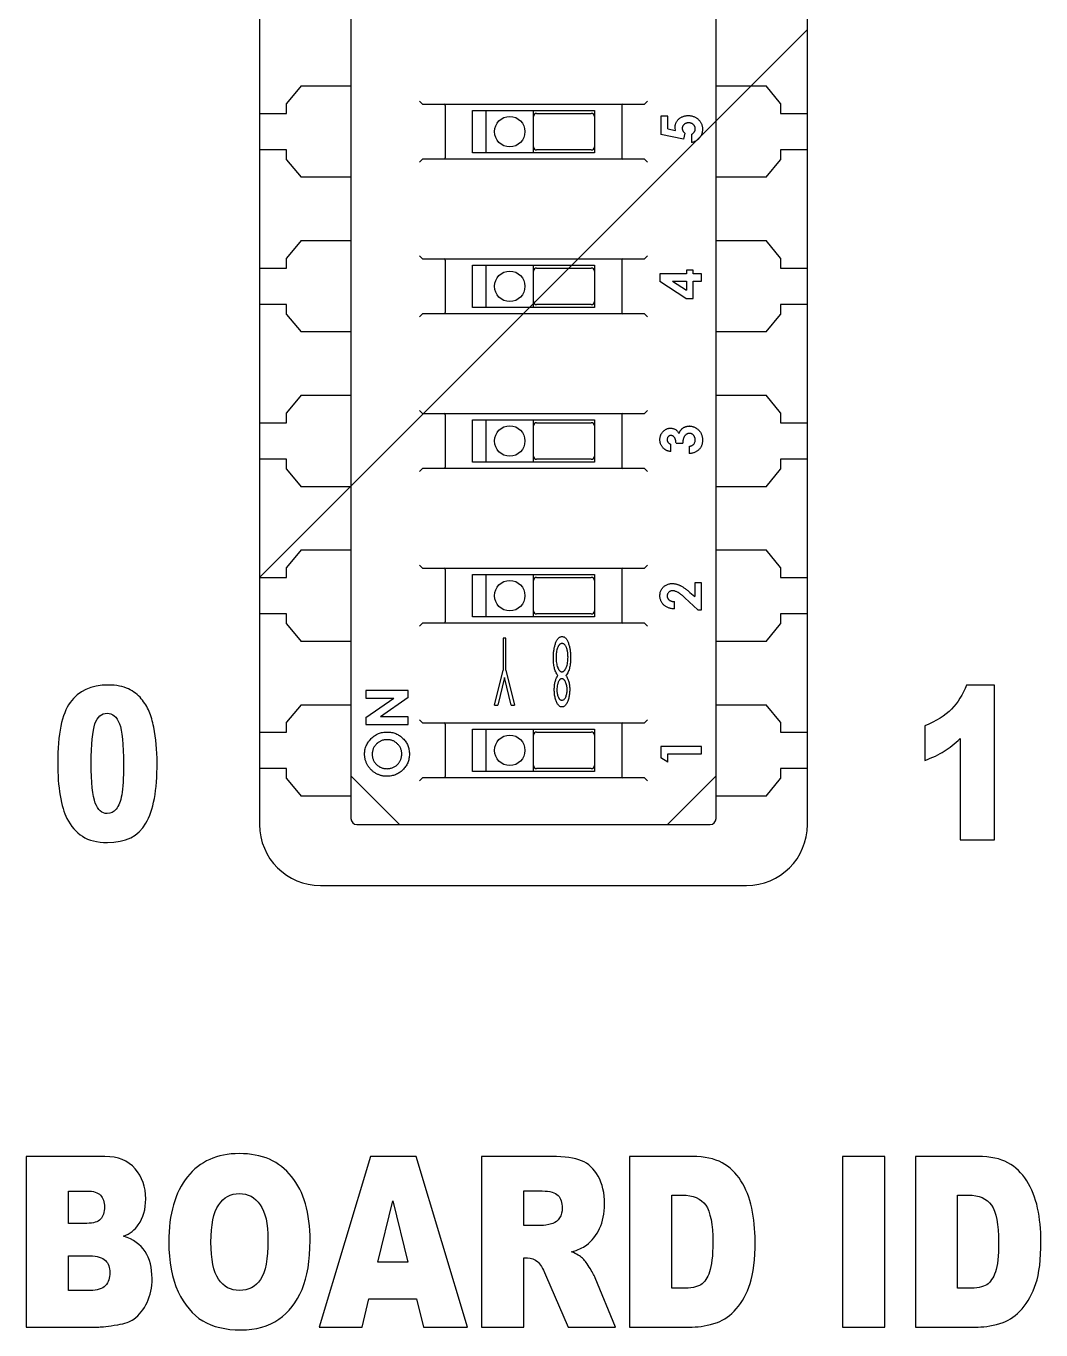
# Model space of a CAD drawing. Header units: inches. Extents: x 18 to 436, y 25 to 155.
# Drawn here: x 56.88 to 73.56, y 51.15 to 72.56 of the extents above; entities that cross this region are included whole.
import ezdxf

# ---------------------------------------------------------------- set-up
doc = ezdxf.new("R2010")
doc.units = ezdxf.units.IN
doc.header["$LTSCALE"] = 4.84
doc.header["$MEASUREMENT"] = 0
for name, color, linetype in [('BSMJ712_4_00DXF_CONTINUOUS_LINE', 7, 'CONTINUOUS'), ('PRT1688_DXF_CONTINUOUS_LINE', 7, 'CONTINUOUS'), ('PRT1695_DXF_CONTINUOUS_LINE', 7, 'CONTINUOUS'), ('PRT1698_DXF_CONTINUOUS_LINE', 7, 'CONTINUOUS'), ('PRT1700_DXF_CONTINUOUS_LINE', 7, 'CONTINUOUS'), ('PRT1702_DXF_CONTINUOUS_LINE', 7, 'CONTINUOUS'), ('PRT1704_DXF_CONTINUOUS_LINE', 7, 'CONTINUOUS'), ('PRT1707_DXF_CONTINUOUS_LINE', 7, 'CONTINUOUS')]:
    doc.layers.add(name, color=color, linetype=linetype)

msp = doc.modelspace()

# ---------------------------------------------------------------- linework, layer by layer
at = {"layer": 'BSMJ712_4_00DXF_CONTINUOUS_LINE', "color": 7, "linetype": 'Continuous'}
for p, q in [((60.721, 79.664), (60.721, 59.444)), ((69.721, 59.444), (69.721, 79.664)), ((61.721, 58.444), (68.721, 58.444))]:
    msp.add_line(p, q, dxfattribs=at)
at = {"layer": 'BSMJ712_4_00DXF_CONTINUOUS_LINE', "color": 2, "linetype": 'Continuous'}
msp.add_line((60.721, 63.502), (69.721, 72.502), dxfattribs=at)
at = {"layer": 'BSMJ712_4_00DXF_CONTINUOUS_LINE', "color": 4, "linetype": 'Continuous'}
for p, q in [((72.794, 61.736), (72.334, 61.736)), ((72.794, 59.194), (72.794, 61.736)), ((71.648, 61.066), (71.648, 60.497)), ((72.232, 60.86), (72.232, 59.194)), ((72.232, 59.194), (72.794, 59.194)), ((56.885, 53.994), (56.885, 51.194)), ((58.18, 53.994), (56.885, 53.994)), ((62.541, 53.994), (61.699, 51.194)), ((63.296, 53.994), (62.541, 53.994)), ((64.138, 51.194), (63.296, 53.994)), ((64.367, 53.994), (64.367, 51.194)), ((65.521, 53.994), (64.367, 53.994)), ((66.801, 53.994), (66.801, 51.194)), ((67.829, 53.994), (66.801, 53.994)), ((70.297, 53.994), (70.297, 51.194)), ((70.991, 53.994), (70.297, 53.994)), ((70.991, 51.194), (70.991, 53.994)), ((71.497, 53.994), (71.497, 51.194)), ((72.525, 53.994), (71.497, 53.994)), ((57.583, 52.896), (57.583, 53.427)), ((57.583, 53.427), (57.888, 53.427)), ((65.062, 52.859), (65.062, 53.428)), ((65.062, 53.428), (65.366, 53.428)), ((67.493, 51.83), (67.493, 53.36)), ((67.493, 53.36), (67.666, 53.36)), ((72.189, 51.83), (72.189, 53.36)), ((72.189, 53.36), (72.361, 53.36)), ((62.665, 52.261), (62.909, 53.268)), ((62.909, 53.268), (63.157, 52.261)), ((57.884, 52.896), (57.583, 52.896)), ((65.354, 52.859), (65.062, 52.859)), ((57.583, 51.795), (57.583, 52.363)), ((57.583, 52.363), (57.934, 52.363)), ((63.157, 52.261), (62.665, 52.261)), ((65.062, 51.194), (65.062, 52.33)), ((65.062, 52.33), (65.123, 52.33)), ((65.418, 52.049), (65.788, 51.194)), ((66.57, 51.194), (66.234, 52.004)), ((67.663, 51.83), (67.493, 51.83)), ((72.358, 51.83), (72.189, 51.83)), ((57.936, 51.795), (57.583, 51.795)), ((62.405, 51.194), (62.514, 51.656)), ((62.514, 51.656), (63.301, 51.656)), ((63.301, 51.656), (63.412, 51.194)), ((56.885, 51.194), (58.079, 51.194)), ((61.699, 51.194), (62.405, 51.194)), ((63.412, 51.194), (64.138, 51.194)), ((64.367, 51.194), (65.062, 51.194)), ((65.788, 51.194), (66.57, 51.194)), ((66.801, 51.194), (67.829, 51.194)), ((70.297, 51.194), (70.991, 51.194)), ((71.497, 51.194), (72.525, 51.194))]:
    msp.add_line(p, q, dxfattribs=at)
at = {"layer": 'BSMJ712_4_00DXF_CONTINUOUS_LINE', "color": 7, "linetype": 'Continuous'}
for centre, start, end in [((61.721, 59.444), 180, 270), ((68.721, 59.444), 270, 0)]:
    msp.add_arc(centre, 1, start, end, dxfattribs=at)
at = {"layer": 'BSMJ712_4_00DXF_CONTINUOUS_LINE', "color": 4, "linetype": 'Continuous'}
for points in [[(58.235, 61.736), (57.954, 61.736), (57.745, 61.641), (57.609, 61.451)], [(58.566, 61.673), (58.479, 61.714), (58.369, 61.736), (58.235, 61.736)], [(58.778, 61.511), (58.723, 61.578), (58.652, 61.632), (58.566, 61.673)], [(72.334, 61.736), (72.274, 61.58), (72.193, 61.447), (72.089, 61.341)], [(58.906, 61.302), (58.875, 61.375), (58.832, 61.445), (58.778, 61.511)], [(57.609, 61.451), (57.472, 61.261), (57.404, 60.928), (57.404, 60.454)], [(58.017, 61.099), (58.057, 61.215), (58.123, 61.274), (58.216, 61.274)], [(58.216, 61.274), (58.306, 61.274), (58.373, 61.216), (58.418, 61.102)], [(58.982, 61.046), (58.963, 61.143), (58.937, 61.228), (58.906, 61.302)], [(72.089, 61.341), (71.984, 61.233), (71.836, 61.141), (71.648, 61.066)], [(57.955, 60.452), (57.955, 60.766), (57.976, 60.983), (58.017, 61.099)], [(58.418, 61.102), (58.463, 60.988), (58.486, 60.764), (58.486, 60.434)], [(59.038, 60.463), (59.038, 60.664), (59.019, 60.858), (58.982, 61.046)], [(71.968, 60.649), (72.052, 60.703), (72.141, 60.773), (72.232, 60.86)], [(71.648, 60.497), (71.776, 60.544), (71.883, 60.596), (71.968, 60.649)], [(57.404, 60.454), (57.404, 60.26), (57.416, 60.084), (57.444, 59.924)], [(58.022, 59.799), (57.977, 59.915), (57.955, 60.133), (57.955, 60.452)], [(58.486, 60.434), (58.486, 60.207), (58.475, 60.04), (58.456, 59.934)], [(58.854, 59.466), (58.977, 59.676), (59.038, 60.009), (59.038, 60.463)], [(57.444, 59.924), (57.471, 59.763), (57.508, 59.639), (57.556, 59.546)], [(58.218, 59.625), (58.132, 59.625), (58.067, 59.683), (58.022, 59.799)], [(58.456, 59.934), (58.437, 59.827), (58.405, 59.748), (58.364, 59.699)], [(57.556, 59.546), (57.622, 59.417), (57.708, 59.318), (57.812, 59.252)], [(58.364, 59.699), (58.323, 59.649), (58.274, 59.625), (58.218, 59.625)], [(58.22, 59.151), (58.52, 59.151), (58.731, 59.255), (58.854, 59.466)], [(57.812, 59.252), (57.916, 59.185), (58.051, 59.151), (58.22, 59.151)], [(58.677, 53.793), (58.561, 53.927), (58.396, 53.994), (58.18, 53.994)], [(60.387, 54.042), (60.023, 54.042), (59.739, 53.914), (59.536, 53.66)], [(61.248, 53.665), (61.047, 53.916), (60.759, 54.042), (60.387, 54.042)], [(66.011, 53.925), (65.898, 53.971), (65.735, 53.994), (65.521, 53.994)], [(68.32, 53.891), (68.195, 53.959), (68.031, 53.994), (67.829, 53.994)], [(73.015, 53.891), (72.89, 53.959), (72.727, 53.994), (72.525, 53.994)], [(58.851, 53.297), (58.851, 53.493), (58.793, 53.66), (58.677, 53.793)], [(66.284, 53.669), (66.214, 53.793), (66.124, 53.879), (66.011, 53.925)], [(68.629, 53.594), (68.548, 53.723), (68.445, 53.822), (68.32, 53.891)], [(73.325, 53.594), (73.243, 53.723), (73.141, 53.822), (73.015, 53.891)], [(59.536, 53.66), (59.331, 53.404), (59.23, 53.048), (59.23, 52.592)], [(61.551, 52.615), (61.551, 53.066), (61.45, 53.415), (61.248, 53.665)], [(66.389, 53.216), (66.389, 53.394), (66.353, 53.545), (66.284, 53.669)], [(68.807, 53.146), (68.771, 53.316), (68.711, 53.465), (68.629, 53.594)], [(73.503, 53.146), (73.466, 53.316), (73.406, 53.465), (73.325, 53.594)], [(57.888, 53.427), (57.992, 53.427), (58.066, 53.404), (58.108, 53.358)], [(58.108, 53.358), (58.151, 53.312), (58.173, 53.247), (58.173, 53.167)], [(60.049, 53.201), (60.133, 53.323), (60.245, 53.386), (60.385, 53.386)], [(60.385, 53.386), (60.53, 53.386), (60.645, 53.325), (60.73, 53.203)], [(65.366, 53.428), (65.492, 53.428), (65.579, 53.404), (65.624, 53.355)], [(65.624, 53.355), (65.67, 53.306), (65.693, 53.237), (65.693, 53.148)], [(67.666, 53.36), (67.845, 53.36), (67.973, 53.304), (68.05, 53.195)], [(72.361, 53.36), (72.54, 53.36), (72.668, 53.304), (72.746, 53.195)], [(58.173, 53.167), (58.173, 53.079), (58.151, 53.01), (58.108, 52.964)], [(58.728, 52.87), (58.81, 52.989), (58.851, 53.131), (58.851, 53.297)], [(59.922, 52.588), (59.922, 52.873), (59.963, 53.077), (60.049, 53.201)], [(60.73, 53.203), (60.816, 53.081), (60.859, 52.89), (60.859, 52.626)], [(65.693, 53.148), (65.693, 53.087), (65.678, 53.031), (65.649, 52.985)], [(66.308, 52.813), (66.361, 52.926), (66.389, 53.06), (66.389, 53.216)], [(68.05, 53.195), (68.127, 53.085), (68.167, 52.882), (68.167, 52.586)], [(68.862, 52.603), (68.862, 52.794), (68.844, 52.974), (68.807, 53.146)], [(72.746, 53.195), (72.823, 53.085), (72.863, 52.882), (72.863, 52.586)], [(73.558, 52.603), (73.558, 52.794), (73.539, 52.974), (73.503, 53.146)], [(58.108, 52.964), (58.066, 52.919), (57.991, 52.896), (57.884, 52.896)], [(65.538, 52.896), (65.446, 52.871), (65.385, 52.859), (65.354, 52.859)], [(65.649, 52.985), (65.62, 52.938), (65.583, 52.909), (65.538, 52.896)], [(58.486, 52.684), (58.591, 52.729), (58.672, 52.791), (58.728, 52.87)], [(58.84, 52.433), (58.764, 52.552), (58.646, 52.634), (58.486, 52.684)], [(66.09, 52.539), (66.182, 52.609), (66.256, 52.701), (66.308, 52.813)], [(59.23, 52.592), (59.23, 52.263), (59.28, 51.992), (59.384, 51.774)], [(60.047, 51.978), (59.963, 52.101), (59.922, 52.305), (59.922, 52.588)], [(60.859, 52.626), (60.859, 52.313), (60.818, 52.095), (60.737, 51.975)], [(61.418, 51.809), (61.507, 52.019), (61.551, 52.286), (61.551, 52.615)], [(65.846, 52.43), (65.95, 52.458), (66.031, 52.495), (66.09, 52.539)], [(68.167, 52.586), (68.167, 52.361), (68.149, 52.198), (68.114, 52.1)], [(68.78, 51.906), (68.835, 52.071), (68.862, 52.304), (68.862, 52.603)], [(72.863, 52.586), (72.863, 52.361), (72.844, 52.198), (72.81, 52.1)], [(73.475, 51.906), (73.53, 52.071), (73.558, 52.304), (73.558, 52.603)], [(57.934, 52.363), (58.055, 52.363), (58.139, 52.336), (58.188, 52.286)], [(58.188, 52.286), (58.237, 52.237), (58.261, 52.17), (58.261, 52.088)], [(58.955, 51.99), (58.955, 52.168), (58.917, 52.315), (58.84, 52.433)], [(65.123, 52.33), (65.186, 52.33), (65.243, 52.307), (65.292, 52.264)], [(65.292, 52.264), (65.33, 52.231), (65.371, 52.16), (65.418, 52.049)], [(66.027, 52.325), (65.99, 52.359), (65.929, 52.393), (65.846, 52.43)], [(66.138, 52.177), (66.089, 52.254), (66.052, 52.302), (66.027, 52.325)], [(58.261, 52.088), (58.261, 51.998), (58.237, 51.927), (58.188, 51.874)], [(66.234, 52.004), (66.217, 52.046), (66.185, 52.103), (66.138, 52.177)], [(68.114, 52.1), (68.08, 52), (68.033, 51.929), (67.972, 51.889)], [(72.81, 52.1), (72.775, 52), (72.728, 51.929), (72.667, 51.889)], [(58.188, 51.874), (58.139, 51.82), (58.055, 51.795), (57.936, 51.795)], [(58.874, 51.599), (58.927, 51.713), (58.955, 51.845), (58.955, 51.99)], [(60.391, 51.794), (60.246, 51.794), (60.132, 51.855), (60.047, 51.978)], [(60.737, 51.975), (60.654, 51.853), (60.539, 51.794), (60.391, 51.794)], [(67.972, 51.889), (67.91, 51.849), (67.806, 51.83), (67.663, 51.83)], [(68.553, 51.492), (68.65, 51.603), (68.725, 51.742), (68.78, 51.906)], [(72.667, 51.889), (72.606, 51.849), (72.502, 51.83), (72.358, 51.83)], [(73.249, 51.492), (73.345, 51.603), (73.42, 51.742), (73.475, 51.906)], [(59.384, 51.774), (59.487, 51.557), (59.621, 51.396), (59.786, 51.296)], [(61.036, 51.32), (61.203, 51.436), (61.329, 51.599), (61.418, 51.809)], [(58.653, 51.324), (58.746, 51.391), (58.819, 51.482), (58.874, 51.599)], [(68.242, 51.27), (68.352, 51.307), (68.456, 51.381), (68.553, 51.492)], [(72.937, 51.27), (73.047, 51.307), (73.151, 51.381), (73.249, 51.492)], [(58.079, 51.194), (58.13, 51.194), (58.234, 51.205), (58.39, 51.232)], [(58.39, 51.232), (58.506, 51.251), (58.594, 51.282), (58.653, 51.324)], [(59.786, 51.296), (59.951, 51.196), (60.161, 51.146), (60.414, 51.146)], [(60.414, 51.146), (60.662, 51.146), (60.87, 51.203), (61.036, 51.32)], [(67.829, 51.194), (67.952, 51.194), (68.089, 51.219), (68.242, 51.27)], [(72.525, 51.194), (72.647, 51.194), (72.785, 51.219), (72.937, 51.27)]]:
    msp.add_open_spline(points, degree=3, dxfattribs=at)
at = {"layer": 'PRT1688_DXF_CONTINUOUS_LINE', "color": 7, "linetype": 'Continuous'}
for p, q in [((64.441, 65.394), (64.441, 66.094)), ((65.221, 65.394), (65.221, 66.094)), ((65.271, 66.044), (66.171, 66.044)), ((66.221, 65.994), (66.221, 65.494)), ((66.171, 65.444), (65.271, 65.444))]:
    msp.add_line(p, q, dxfattribs=at)
msp.add_circle((64.831, 65.744), 0.25, dxfattribs=at)
for centre, start, end in [((65.271, 65.994), 90, 180), ((66.171, 65.994), 0, 90), ((65.271, 65.494), 180, 270), ((66.171, 65.494), 270, 0)]:
    msp.add_arc(centre, 0.05, start, end, dxfattribs=at)
at = {"layer": 'PRT1695_DXF_CONTINUOUS_LINE', "color": 7, "linetype": 'Continuous'}
for p, q in [((61.402, 71.574), (61.165, 71.287)), ((61.402, 71.574), (62.221, 71.574)), ((68.221, 71.574), (69.041, 71.574)), ((69.278, 71.287), (69.041, 71.574)), ((60.721, 71.124), (61.165, 71.124)), ((61.165, 71.124), (61.165, 71.287)), ((69.278, 71.287), (69.278, 71.124)), ((69.278, 71.124), (69.721, 71.124)), ((61.165, 70.524), (60.721, 70.524)), ((61.165, 70.361), (61.165, 70.524)), ((69.278, 70.524), (69.278, 70.361)), ((69.721, 70.524), (69.278, 70.524)), ((61.165, 70.361), (61.402, 70.074)), ((69.041, 70.074), (69.278, 70.361)), ((62.221, 70.074), (61.402, 70.074)), ((69.041, 70.074), (68.221, 70.074)), ((61.402, 69.034), (61.165, 68.747)), ((61.402, 69.034), (62.221, 69.034)), ((68.221, 69.034), (69.041, 69.034)), ((69.278, 68.747), (69.041, 69.034)), ((61.165, 68.584), (61.165, 68.747)), ((69.278, 68.747), (69.278, 68.584)), ((60.721, 68.584), (61.165, 68.584)), ((69.278, 68.584), (69.721, 68.584)), ((61.165, 67.984), (60.721, 67.984)), ((61.165, 67.821), (61.165, 67.984)), ((69.278, 67.984), (69.278, 67.821)), ((69.721, 67.984), (69.278, 67.984)), ((61.165, 67.821), (61.402, 67.534)), ((69.041, 67.534), (69.278, 67.821)), ((62.221, 67.534), (61.402, 67.534)), ((69.041, 67.534), (68.221, 67.534)), ((61.402, 66.494), (61.165, 66.207)), ((61.402, 66.494), (62.221, 66.494)), ((68.221, 66.494), (69.041, 66.494)), ((69.278, 66.207), (69.041, 66.494)), ((61.165, 66.044), (61.165, 66.207)), ((69.278, 66.207), (69.278, 66.044)), ((60.721, 66.044), (61.165, 66.044)), ((69.278, 66.044), (69.721, 66.044)), ((61.165, 65.444), (60.721, 65.444)), ((61.165, 65.281), (61.165, 65.444)), ((69.278, 65.444), (69.278, 65.281)), ((69.721, 65.444), (69.278, 65.444)), ((61.165, 65.281), (61.402, 64.994)), ((69.041, 64.994), (69.278, 65.281)), ((62.221, 64.994), (61.402, 64.994)), ((69.041, 64.994), (68.221, 64.994)), ((61.402, 63.954), (61.165, 63.667)), ((61.402, 63.954), (62.221, 63.954)), ((68.221, 63.954), (69.041, 63.954)), ((69.278, 63.667), (69.041, 63.954)), ((61.165, 63.504), (61.165, 63.667)), ((69.278, 63.667), (69.278, 63.504)), ((60.721, 63.504), (61.165, 63.504)), ((69.278, 63.504), (69.721, 63.504)), ((61.165, 62.904), (60.721, 62.904)), ((61.165, 62.741), (61.165, 62.904)), ((61.165, 62.741), (61.402, 62.454)), ((69.041, 62.454), (69.278, 62.741)), ((69.278, 62.904), (69.278, 62.741)), ((69.721, 62.904), (69.278, 62.904)), ((62.221, 62.454), (61.402, 62.454)), ((69.041, 62.454), (68.221, 62.454)), ((61.402, 61.414), (61.165, 61.127)), ((61.402, 61.414), (62.221, 61.414)), ((68.221, 61.414), (69.041, 61.414)), ((69.278, 61.127), (69.041, 61.414)), ((61.165, 60.964), (61.165, 61.127)), ((69.278, 61.127), (69.278, 60.964)), ((60.721, 60.964), (61.165, 60.964)), ((69.278, 60.964), (69.721, 60.964)), ((61.165, 60.364), (60.721, 60.364)), ((61.165, 60.201), (61.165, 60.364)), ((61.165, 60.201), (61.402, 59.914)), ((69.041, 59.914), (69.278, 60.201)), ((69.278, 60.364), (69.278, 60.201)), ((69.721, 60.364), (69.278, 60.364)), ((62.221, 59.914), (61.402, 59.914)), ((69.041, 59.914), (68.221, 59.914))]:
    msp.add_line(p, q, dxfattribs=at)
at = {"layer": 'PRT1698_DXF_CONTINUOUS_LINE', "color": 7, "linetype": 'Continuous'}
for p, q in [((64.441, 62.854), (64.441, 63.554)), ((65.221, 62.854), (65.221, 63.554)), ((65.271, 63.504), (66.171, 63.504)), ((66.221, 63.454), (66.221, 62.954)), ((66.171, 62.904), (65.271, 62.904))]:
    msp.add_line(p, q, dxfattribs=at)
msp.add_circle((64.831, 63.204), 0.25, dxfattribs=at)
for centre, start, end in [((65.271, 63.454), 90, 180), ((66.171, 63.454), 0, 90), ((65.271, 62.954), 180, 270), ((66.171, 62.954), 270, 0)]:
    msp.add_arc(centre, 0.05, start, end, dxfattribs=at)
at = {"layer": 'PRT1700_DXF_CONTINUOUS_LINE', "color": 7, "linetype": 'Continuous'}
for p, q in [((64.441, 67.934), (64.441, 68.634)), ((65.221, 67.934), (65.221, 68.634)), ((65.271, 68.584), (66.171, 68.584)), ((66.221, 68.534), (66.221, 68.034)), ((66.171, 67.984), (65.271, 67.984))]:
    msp.add_line(p, q, dxfattribs=at)
msp.add_circle((64.831, 68.284), 0.25, dxfattribs=at)
for centre, start, end in [((65.271, 68.534), 90, 180), ((66.171, 68.534), 0, 90), ((65.271, 68.034), 180, 270), ((66.171, 68.034), 270, 0)]:
    msp.add_arc(centre, 0.05, start, end, dxfattribs=at)
at = {"layer": 'PRT1702_DXF_CONTINUOUS_LINE', "color": 7, "linetype": 'Continuous'}
for p, q in [((64.441, 60.314), (64.441, 61.014)), ((65.221, 60.314), (65.221, 61.014)), ((65.271, 60.964), (66.171, 60.964)), ((66.221, 60.914), (66.221, 60.414)), ((66.171, 60.364), (65.271, 60.364))]:
    msp.add_line(p, q, dxfattribs=at)
msp.add_circle((64.831, 60.664), 0.25, dxfattribs=at)
for centre, start, end in [((65.271, 60.914), 90, 180), ((66.171, 60.914), 0, 90), ((65.271, 60.414), 180, 270), ((66.171, 60.414), 270, 0)]:
    msp.add_arc(centre, 0.05, start, end, dxfattribs=at)
at = {"layer": 'PRT1704_DXF_CONTINUOUS_LINE', "color": 7, "linetype": 'Continuous'}
for p, q in [((64.441, 70.474), (64.441, 71.174)), ((65.221, 70.474), (65.221, 71.174)), ((65.271, 71.124), (66.171, 71.124)), ((66.221, 71.074), (66.221, 70.574)), ((66.171, 70.524), (65.271, 70.524))]:
    msp.add_line(p, q, dxfattribs=at)
msp.add_circle((64.831, 70.824), 0.25, dxfattribs=at)
for centre, start, end in [((65.271, 71.074), 90, 180), ((66.171, 71.074), 0, 90), ((65.271, 70.574), 180, 270), ((66.171, 70.574), 270, 0)]:
    msp.add_arc(centre, 0.05, start, end, dxfattribs=at)
at = {"layer": 'PRT1707_DXF_CONTINUOUS_LINE', "color": 7, "linetype": 'Continuous'}
for p, q in [((62.221, 79.564), (62.221, 59.544)), ((68.221, 59.544), (68.221, 79.564)), ((63.386, 71.285), (63.347, 71.324)), ((67.056, 71.285), (67.095, 71.324)), ((63.411, 71.274), (67.031, 71.274)), ((63.771, 71.254), (63.771, 70.394)), ((64.221, 70.474), (64.221, 71.174)), ((64.221, 71.174), (66.221, 71.174)), ((66.221, 71.174), (66.221, 71.074)), ((66.671, 71.254), (66.671, 70.394)), ((67.766, 71.088), (67.791, 71.087)), ((67.315, 71.079), (67.315, 70.777)), ((67.426, 71.079), (67.315, 71.079)), ((67.426, 70.871), (67.426, 71.079)), ((67.552, 70.845), (67.546, 70.886)), ((67.791, 70.967), (67.77, 70.969)), ((67.684, 70.698), (67.315, 70.777)), ((67.426, 70.871), (67.552, 70.845)), ((67.708, 70.799), (67.684, 70.698)), ((67.819, 70.781), (67.819, 70.644)), ((66.221, 70.474), (64.221, 70.474)), ((66.221, 70.574), (66.221, 70.474)), ((63.347, 70.324), (63.386, 70.363)), ((67.031, 70.374), (63.411, 70.374)), ((67.095, 70.324), (67.056, 70.363)), ((63.386, 68.745), (63.347, 68.784)), ((63.411, 68.734), (67.031, 68.734)), ((67.056, 68.745), (67.095, 68.784)), ((63.771, 68.714), (63.771, 67.854)), ((64.221, 67.934), (64.221, 68.634)), ((64.221, 68.634), (66.221, 68.634)), ((66.221, 68.634), (66.221, 68.534)), ((66.671, 68.714), (66.671, 67.854)), ((67.733, 68.547), (67.733, 68.487)), ((67.844, 68.547), (67.733, 68.547)), ((67.844, 68.487), (67.844, 68.547)), ((67.298, 68.487), (67.298, 68.362)), ((67.733, 68.487), (67.298, 68.487)), ((67.723, 68.086), (67.298, 68.362)), ((67.507, 68.367), (67.733, 68.22)), ((67.507, 68.367), (67.733, 68.367)), ((67.733, 68.367), (67.733, 68.22)), ((67.981, 68.487), (67.844, 68.487)), ((67.844, 68.086), (67.844, 68.367)), ((67.844, 68.367), (67.981, 68.367)), ((67.981, 68.367), (67.981, 68.487)), ((66.221, 67.934), (64.221, 67.934)), ((66.221, 68.034), (66.221, 67.934)), ((67.723, 68.086), (67.844, 68.086)), ((63.347, 67.784), (63.386, 67.823)), ((67.031, 67.834), (63.411, 67.834)), ((67.095, 67.784), (67.056, 67.823)), ((63.386, 66.205), (63.347, 66.244)), ((63.411, 66.194), (67.031, 66.194)), ((63.771, 66.174), (63.771, 65.314)), ((66.671, 66.174), (66.671, 65.314)), ((67.056, 66.205), (67.095, 66.244)), ((64.221, 65.394), (64.221, 66.094)), ((64.221, 66.094), (66.221, 66.094)), ((66.221, 66.094), (66.221, 65.994)), ((67.791, 65.868), (67.781, 65.869)), ((67.477, 65.57), (67.477, 65.69)), ((67.563, 65.707), (67.674, 65.707)), ((67.776, 65.656), (67.791, 65.659)), ((67.776, 65.656), (67.776, 65.536)), ((67.791, 65.537), (67.776, 65.536)), ((66.221, 65.394), (64.221, 65.394)), ((66.221, 65.494), (66.221, 65.394)), ((63.347, 65.244), (63.386, 65.283)), ((67.031, 65.294), (63.411, 65.294)), ((67.095, 65.244), (67.056, 65.283)), ((63.386, 63.665), (63.347, 63.704)), ((63.411, 63.654), (67.031, 63.654)), ((63.771, 63.634), (63.771, 62.774)), ((66.671, 63.634), (66.671, 62.774)), ((67.056, 63.665), (67.095, 63.704)), ((64.221, 62.854), (64.221, 63.554)), ((64.221, 63.554), (66.221, 63.554)), ((66.221, 63.554), (66.221, 63.454)), ((67.87, 63.413), (67.87, 63.189)), ((67.981, 63.413), (67.87, 63.413)), ((67.981, 62.969), (67.981, 63.413)), ((67.92, 62.969), (67.71, 63.166)), ((67.79, 63.258), (67.87, 63.189)), ((66.221, 62.954), (66.221, 62.854)), ((67.537, 62.986), (67.537, 63.106)), ((67.92, 62.969), (67.981, 62.969)), ((63.347, 62.704), (63.386, 62.743)), ((67.031, 62.754), (63.411, 62.754)), ((66.221, 62.854), (64.221, 62.854)), ((67.095, 62.704), (67.056, 62.743)), ((64.723, 62.504), (64.723, 61.981)), ((64.766, 62.504), (64.723, 62.504)), ((64.766, 61.981), (64.766, 62.504)), ((64.582, 61.404), (64.723, 61.981)), ((64.766, 61.981), (64.907, 61.404)), ((64.744, 61.862), (64.633, 61.404)), ((64.856, 61.404), (64.744, 61.862)), ((62.464, 61.647), (62.464, 61.521)), ((63.164, 61.647), (62.464, 61.647)), ((62.464, 61.204), (62.925, 61.521)), ((62.464, 61.521), (62.925, 61.521)), ((63.164, 61.533), (62.705, 61.216)), ((63.164, 61.533), (63.164, 61.647)), ((64.582, 61.404), (64.633, 61.404)), ((64.856, 61.404), (64.907, 61.404)), ((62.464, 61.204), (62.464, 61.09)), ((62.464, 61.09), (63.164, 61.09)), ((63.164, 61.216), (62.705, 61.216)), ((63.164, 61.09), (63.164, 61.216)), ((63.386, 61.125), (63.347, 61.164)), ((63.411, 61.114), (67.031, 61.114)), ((63.771, 61.094), (63.771, 60.234)), ((66.671, 61.094), (66.671, 60.234)), ((67.056, 61.125), (67.095, 61.164)), ((64.221, 60.314), (64.221, 61.014)), ((64.221, 61.014), (66.221, 61.014)), ((66.221, 61.014), (66.221, 60.914)), ((67.315, 60.726), (67.315, 60.542)), ((67.981, 60.726), (67.315, 60.726)), ((67.426, 60.47), (67.426, 60.607)), ((67.426, 60.607), (67.981, 60.607)), ((67.981, 60.607), (67.981, 60.726)), ((66.221, 60.414), (66.221, 60.314)), ((67.426, 60.47), (67.315, 60.542)), ((63.021, 59.444), (62.221, 60.244)), ((63.347, 60.164), (63.386, 60.203)), ((67.031, 60.214), (63.411, 60.214)), ((66.221, 60.314), (64.221, 60.314)), ((67.095, 60.164), (67.056, 60.203)), ((67.421, 59.444), (68.221, 60.244)), ((62.321, 59.444), (68.121, 59.444))]:
    msp.add_line(p, q, dxfattribs=at)
for centre, radius, start, end in [((67.751, 64.922), 1.067, 87.8298, 88.3077), ((62.321, 59.544), 0.1, 180, 270), ((68.121, 59.544), 0.1, 270, 0)]:
    msp.add_arc(centre, radius, start, end, dxfattribs=at)
for centre, major_axis, start_param, end_param in [((63.411, 71.324), (0, 0.05), -3.816334, -3.141593), ((63.755, 71.254), (0, 0.02), -1.570796, 0), ((66.687, 71.254), (0, 0.02), 0, 1.570796), ((67.031, 71.324), (0, 0.05), -3.141593, -2.466852), ((63.411, 70.324), (0, 0.05), 0, 0.674741), ((63.755, 70.394), (0, 0.02), -3.141593, -1.570796), ((66.687, 70.394), (0, 0.02), -4.712389, -3.141593), ((67.031, 70.324), (0, 0.05), -0.674741, 0), ((63.411, 68.784), (0, 0.05), -3.816334, -3.141593), ((63.755, 68.714), (0, 0.02), -1.570796, 0), ((66.687, 68.714), (0, 0.02), 0, 1.570796), ((67.031, 68.784), (0, 0.05), -3.141593, -2.466852), ((63.411, 67.784), (0, 0.05), 0, 0.674741), ((63.755, 67.854), (0, 0.02), -3.141593, -1.570796), ((66.687, 67.854), (0, 0.02), -4.712389, -3.141593), ((67.031, 67.784), (0, 0.05), -0.674741, 0), ((63.411, 66.244), (0, 0.05), -3.816334, -3.141593), ((63.755, 66.174), (0, 0.02), -1.570796, 0), ((66.687, 66.174), (0, 0.02), 0, 1.570796), ((67.031, 66.244), (0, 0.05), -3.141593, -2.466852), ((63.755, 65.314), (0, 0.02), -3.141593, -1.570796), ((66.687, 65.314), (0, 0.02), -4.712389, -3.141593), ((63.411, 65.244), (0, 0.05), 0, 0.674741), ((67.031, 65.244), (0, 0.05), -0.674741, 0), ((63.411, 63.704), (0, 0.05), -3.816334, -3.141593), ((63.755, 63.634), (0, 0.02), -1.570796, 0), ((66.687, 63.634), (0, 0.02), 0, 1.570796), ((67.031, 63.704), (0, 0.05), -3.141593, -2.466852), ((63.411, 62.704), (0, 0.05), 0, 0.674741), ((63.755, 62.774), (0, 0.02), -3.141593, -1.570796), ((66.687, 62.774), (0, 0.02), -4.712389, -3.141593), ((67.031, 62.704), (0, 0.05), -0.674741, 0), ((63.411, 61.164), (0, 0.05), -3.816334, -3.141593), ((63.755, 61.094), (0, 0.02), -1.570796, 0), ((66.687, 61.094), (0, 0.02), 0, 1.570796), ((67.031, 61.164), (0, 0.05), -3.141593, -2.466852), ((63.411, 60.164), (0, 0.05), 0, 0.674741), ((63.755, 60.234), (0, 0.02), -3.141593, -1.570796), ((66.687, 60.234), (0, 0.02), -4.712389, -3.141593), ((67.031, 60.164), (0, 0.05), -0.674741, 0)]:
    msp.add_ellipse(centre, major_axis=major_axis, ratio=0.8, start_param=start_param, end_param=end_param, dxfattribs=at)
for points, knots in [([(67.546, 70.886), (67.546, 70.893), (67.546, 70.907), (67.549, 70.928), (67.554, 70.947), (67.561, 70.966), (67.57, 70.984), (67.58, 71), (67.593, 71.016), (67.607, 71.031), (67.623, 71.044), (67.641, 71.056), (67.659, 71.066), (67.678, 71.074), (67.699, 71.08), (67.72, 71.085), (67.743, 71.087), (67.758, 71.088), (67.766, 71.088)], [0, 0, 0, 0, 0.063401, 0.124976, 0.184492, 0.243474, 0.302264, 0.361384, 0.421482, 0.483455, 0.545936, 0.608143, 0.66982, 0.732332, 0.796092, 0.861643, 0.929435, 1, 1, 1, 1]), ([(67.77, 70.969), (67.767, 70.968), (67.759, 70.968), (67.748, 70.967), (67.738, 70.965), (67.728, 70.962), (67.719, 70.958), (67.71, 70.954), (67.702, 70.948), (67.695, 70.942), (67.688, 70.935), (67.682, 70.928), (67.677, 70.92), (67.672, 70.913), (67.669, 70.904), (67.667, 70.896), (67.665, 70.887), (67.665, 70.88), (67.665, 70.877)], [0, 0, 0, 0, 0.072891, 0.141883, 0.209282, 0.274623, 0.338439, 0.401305, 0.465006, 0.52832, 0.59074, 0.650981, 0.70969, 0.767212, 0.824188, 0.881767, 0.939955, 1, 1, 1, 1]), ([(67.665, 70.877), (67.665, 70.874), (67.665, 70.867), (67.667, 70.857), (67.671, 70.847), (67.676, 70.837), (67.682, 70.827), (67.689, 70.818), (67.698, 70.808), (67.704, 70.802), (67.708, 70.799)], [0, 0, 0, 0, 0.11036, 0.221186, 0.334364, 0.452977, 0.577234, 0.708804, 0.849355, 1, 1, 1, 1]), ([(67.791, 71.087), (67.799, 71.086), (67.813, 71.084), (67.835, 71.079), (67.856, 71.072), (67.876, 71.063), (67.896, 71.052), (67.91, 71.041), (67.919, 71.034), (67.921, 71.032)], [0, 0, 0, 0, 0.15369, 0.310956, 0.465746, 0.619946, 0.773518, 0.930513, 1, 1, 1, 1]), ([(67.878, 70.872), (67.878, 70.876), (67.878, 70.882), (67.877, 70.892), (67.874, 70.901), (67.871, 70.909), (67.867, 70.918), (67.861, 70.926), (67.855, 70.933), (67.848, 70.941), (67.84, 70.947), (67.832, 70.953), (67.823, 70.958), (67.813, 70.962), (67.803, 70.965), (67.796, 70.966), (67.792, 70.967), (67.791, 70.967)], [0, 0, 0, 0, 0.070305, 0.138327, 0.20506, 0.271128, 0.338164, 0.405259, 0.474747, 0.546528, 0.619287, 0.691649, 0.763431, 0.836189, 0.910612, 0.987274, 1, 1, 1, 1]), ([(67.921, 71.032), (67.924, 71.029), (67.933, 71.021), (67.947, 71.007), (67.96, 70.989), (67.972, 70.971), (67.981, 70.951), (67.989, 70.931), (67.994, 70.91), (67.997, 70.888), (67.997, 70.873), (67.998, 70.866)], [0, 0, 0, 0, 0.068581, 0.18969, 0.306663, 0.421224, 0.534664, 0.647887, 0.762716, 0.879392, 1, 1, 1, 1]), ([(67.819, 70.781), (67.823, 70.783), (67.832, 70.788), (67.844, 70.797), (67.855, 70.808), (67.863, 70.819), (67.87, 70.832), (67.875, 70.845), (67.878, 70.858), (67.878, 70.868), (67.878, 70.872)], [0, 0, 0, 0, 0.138114, 0.268408, 0.394191, 0.517092, 0.637493, 0.757004, 0.877294, 1, 1, 1, 1]), ([(67.921, 70.693), (67.917, 70.69), (67.908, 70.683), (67.893, 70.673), (67.876, 70.664), (67.858, 70.656), (67.839, 70.649), (67.825, 70.646), (67.819, 70.644)], [0, 0, 0, 0, 0.138019, 0.302903, 0.470865, 0.641594, 0.817861, 1, 1, 1, 1]), ([(67.998, 70.866), (67.997, 70.859), (67.997, 70.845), (67.995, 70.826), (67.991, 70.807), (67.986, 70.788), (67.979, 70.771), (67.971, 70.754), (67.961, 70.738), (67.95, 70.723), (67.937, 70.708), (67.928, 70.699), (67.922, 70.694), (67.921, 70.693)], [0, 0, 0, 0, 0.104924, 0.206933, 0.306112, 0.403911, 0.499996, 0.596225, 0.692475, 0.790063, 0.887661, 0.985085, 1, 1, 1, 1]), ([(67.298, 65.768), (67.298, 65.775), (67.299, 65.787), (67.301, 65.806), (67.305, 65.824), (67.311, 65.841), (67.318, 65.857), (67.327, 65.873), (67.338, 65.887), (67.35, 65.901), (67.363, 65.913), (67.377, 65.924), (67.391, 65.933), (67.406, 65.941), (67.422, 65.947), (67.439, 65.951), (67.455, 65.954), (67.467, 65.954), (67.473, 65.954)], [0, 0, 0, 0, 0.068214, 0.134095, 0.198286, 0.26116, 0.323635, 0.386367, 0.449642, 0.514245, 0.578413, 0.640375, 0.700615, 0.760104, 0.819299, 0.878466, 0.93836, 1, 1, 1, 1]), ([(67.473, 65.954), (67.48, 65.954), (67.494, 65.953), (67.515, 65.949), (67.535, 65.942), (67.554, 65.932), (67.571, 65.919), (67.587, 65.903), (67.601, 65.885), (67.608, 65.872), (67.612, 65.865)], [0, 0, 0, 0, 0.124101, 0.244316, 0.364466, 0.485854, 0.608915, 0.734301, 0.863943, 1, 1, 1, 1]), ([(67.612, 65.865), (67.614, 65.87), (67.617, 65.879), (67.623, 65.892), (67.629, 65.905), (67.637, 65.917), (67.645, 65.928), (67.655, 65.938), (67.665, 65.947), (67.676, 65.956), (67.687, 65.963), (67.699, 65.97), (67.712, 65.976), (67.725, 65.98), (67.738, 65.984), (67.753, 65.986), (67.767, 65.988), (67.777, 65.988), (67.782, 65.988)], [0, 0, 0, 0, 0.066221, 0.130122, 0.192922, 0.254764, 0.315757, 0.376303, 0.436814, 0.498168, 0.559516, 0.620243, 0.68097, 0.742349, 0.804584, 0.868102, 0.933307, 1, 1, 1, 1]), ([(67.791, 65.988), (67.796, 65.988), (67.807, 65.987), (67.826, 65.985), (67.846, 65.979), (67.866, 65.972), (67.884, 65.963), (67.902, 65.952), (67.914, 65.942), (67.921, 65.937), (67.921, 65.936)], [0, 0, 0, 0, 0.092741, 0.243394, 0.390677, 0.535562, 0.681155, 0.828186, 0.978969, 1, 1, 1, 1]), ([(67.36, 65.621), (67.355, 65.626), (67.345, 65.636), (67.333, 65.652), (67.322, 65.669), (67.313, 65.687), (67.307, 65.706), (67.302, 65.726), (67.299, 65.747), (67.298, 65.761), (67.298, 65.768)], [0, 0, 0, 0, 0.127407, 0.251106, 0.372908, 0.494496, 0.616171, 0.740563, 0.867605, 1, 1, 1, 1]), ([(67.48, 65.835), (67.476, 65.834), (67.468, 65.834), (67.455, 65.83), (67.445, 65.824), (67.435, 65.816), (67.427, 65.806), (67.422, 65.795), (67.418, 65.781), (67.418, 65.772), (67.418, 65.767)], [0, 0, 0, 0, 0.126208, 0.246331, 0.363484, 0.484754, 0.608383, 0.731214, 0.860989, 1, 1, 1, 1]), ([(67.418, 65.767), (67.418, 65.763), (67.418, 65.755), (67.421, 65.742), (67.427, 65.73), (67.434, 65.719), (67.443, 65.709), (67.453, 65.701), (67.465, 65.694), (67.473, 65.691), (67.477, 65.69)], [0, 0, 0, 0, 0.123523, 0.245107, 0.367266, 0.494691, 0.622324, 0.746003, 0.872253, 1, 1, 1, 1]), ([(67.563, 65.707), (67.562, 65.715), (67.561, 65.729), (67.558, 65.75), (67.554, 65.767), (67.549, 65.782), (67.543, 65.794), (67.536, 65.804), (67.528, 65.813), (67.52, 65.821), (67.51, 65.827), (67.501, 65.831), (67.491, 65.834), (67.484, 65.834), (67.48, 65.835)], [0, 0, 0, 0, 0.141704, 0.2651, 0.370058, 0.458024, 0.535994, 0.609848, 0.680075, 0.748587, 0.81563, 0.878071, 0.939584, 1, 1, 1, 1]), ([(67.781, 65.869), (67.777, 65.869), (67.77, 65.868), (67.76, 65.866), (67.749, 65.863), (67.74, 65.859), (67.73, 65.853), (67.721, 65.845), (67.713, 65.837), (67.705, 65.827), (67.698, 65.816), (67.691, 65.804), (67.686, 65.79), (67.682, 65.776), (67.678, 65.76), (67.676, 65.743), (67.674, 65.725), (67.674, 65.713), (67.674, 65.707)], [0, 0, 0, 0, 0.050613, 0.10076, 0.149275, 0.198888, 0.249306, 0.302323, 0.357221, 0.415437, 0.476443, 0.539829, 0.606184, 0.675941, 0.749782, 0.828288, 0.911845, 1, 1, 1, 1]), ([(67.878, 65.764), (67.878, 65.768), (67.878, 65.775), (67.877, 65.786), (67.874, 65.796), (67.871, 65.805), (67.867, 65.814), (67.862, 65.823), (67.857, 65.831), (67.85, 65.839), (67.843, 65.846), (67.835, 65.852), (67.827, 65.857), (67.819, 65.861), (67.81, 65.865), (67.801, 65.867), (67.794, 65.868), (67.791, 65.868)], [0, 0, 0, 0, 0.074112, 0.145169, 0.214663, 0.28211, 0.348076, 0.414817, 0.481414, 0.549167, 0.616684, 0.682191, 0.746047, 0.809504, 0.872481, 0.935894, 1, 1, 1, 1]), ([(67.791, 65.659), (67.794, 65.659), (67.801, 65.661), (67.811, 65.664), (67.821, 65.669), (67.83, 65.673), (67.839, 65.679), (67.846, 65.685), (67.855, 65.694), (67.865, 65.707), (67.873, 65.724), (67.877, 65.744), (67.878, 65.757), (67.878, 65.764)], [0, 0, 0, 0, 0.062272, 0.139583, 0.212338, 0.282571, 0.350129, 0.41479, 0.479143, 0.604962, 0.729908, 0.860399, 1, 1, 1, 1]), ([(67.921, 65.936), (67.926, 65.932), (67.936, 65.923), (67.95, 65.907), (67.963, 65.889), (67.974, 65.869), (67.982, 65.849), (67.989, 65.828), (67.994, 65.805), (67.997, 65.782), (67.997, 65.766), (67.998, 65.757)], [0, 0, 0, 0, 0.095374, 0.206386, 0.315948, 0.425027, 0.534403, 0.645228, 0.759404, 0.877126, 1, 1, 1, 1]), ([(67.998, 65.757), (67.997, 65.75), (67.997, 65.734), (67.994, 65.712), (67.99, 65.691), (67.983, 65.671), (67.975, 65.652), (67.965, 65.634), (67.952, 65.617), (67.938, 65.602), (67.927, 65.592), (67.922, 65.587), (67.921, 65.587)], [0, 0, 0, 0, 0.120498, 0.235619, 0.34696, 0.455528, 0.562409, 0.668399, 0.774776, 0.882936, 0.991557, 1, 1, 1, 1]), ([(67.477, 65.57), (67.471, 65.571), (67.46, 65.573), (67.443, 65.577), (67.427, 65.581), (67.412, 65.587), (67.397, 65.594), (67.384, 65.602), (67.371, 65.611), (67.364, 65.618), (67.36, 65.621)], [0, 0, 0, 0, 0.138934, 0.272371, 0.400702, 0.524915, 0.646775, 0.765706, 0.883115, 1, 1, 1, 1]), ([(67.921, 65.587), (67.916, 65.583), (67.905, 65.575), (67.887, 65.564), (67.868, 65.555), (67.847, 65.548), (67.824, 65.542), (67.806, 65.539), (67.794, 65.538), (67.791, 65.537)], [0, 0, 0, 0, 0.137629, 0.287934, 0.440894, 0.598, 0.760858, 0.931332, 1, 1, 1, 1]), ([(67.298, 63.205), (67.299, 63.214), (67.299, 63.232), (67.304, 63.259), (67.312, 63.284), (67.324, 63.307), (67.338, 63.328), (67.355, 63.347), (67.376, 63.364), (67.399, 63.378), (67.423, 63.39), (67.448, 63.398), (67.473, 63.403), (67.489, 63.404), (67.498, 63.404)], [0, 0, 0, 0, 0.089615, 0.174949, 0.257548, 0.338901, 0.420053, 0.501401, 0.584252, 0.67037, 0.756473, 0.839207, 0.92012, 1, 1, 1, 1]), ([(67.498, 63.404), (67.503, 63.404), (67.513, 63.404), (67.528, 63.402), (67.544, 63.4), (67.56, 63.396), (67.576, 63.392), (67.593, 63.387), (67.61, 63.38), (67.627, 63.373), (67.645, 63.364), (67.663, 63.354), (67.683, 63.342), (67.703, 63.328), (67.723, 63.313), (67.745, 63.296), (67.767, 63.278), (67.782, 63.265), (67.79, 63.258)], [0, 0, 0, 0, 0.045518, 0.091616, 0.139247, 0.188242, 0.238673, 0.290664, 0.34484, 0.400432, 0.459144, 0.522551, 0.590101, 0.66226, 0.739681, 0.821575, 0.90833, 1, 1, 1, 1]), ([(67.537, 62.986), (67.528, 62.987), (67.51, 62.988), (67.485, 62.992), (67.461, 62.997), (67.438, 63.004), (67.417, 63.013), (67.397, 63.024), (67.379, 63.036), (67.362, 63.051), (67.347, 63.066), (67.334, 63.083), (67.323, 63.1), (67.314, 63.119), (67.307, 63.139), (67.302, 63.16), (67.299, 63.182), (67.298, 63.197), (67.298, 63.205)], [0, 0, 0, 0, 0.07494, 0.146428, 0.214753, 0.280422, 0.343604, 0.405543, 0.466199, 0.526538, 0.585902, 0.64409, 0.701613, 0.758754, 0.816629, 0.875655, 0.936624, 1, 1, 1, 1]), ([(67.506, 63.285), (67.5, 63.284), (67.488, 63.284), (67.471, 63.279), (67.456, 63.271), (67.442, 63.261), (67.431, 63.248), (67.423, 63.233), (67.419, 63.216), (67.418, 63.204), (67.418, 63.198)], [0, 0, 0, 0, 0.132755, 0.257234, 0.378601, 0.501406, 0.623942, 0.743642, 0.868121, 1, 1, 1, 1]), ([(67.418, 63.198), (67.418, 63.195), (67.418, 63.188), (67.419, 63.179), (67.422, 63.17), (67.426, 63.162), (67.43, 63.154), (67.436, 63.147), (67.442, 63.14), (67.45, 63.133), (67.458, 63.127), (67.467, 63.122), (67.477, 63.117), (67.488, 63.113), (67.499, 63.11), (67.511, 63.108), (67.524, 63.106), (67.533, 63.106), (67.537, 63.106)], [0, 0, 0, 0, 0.056467, 0.111164, 0.164937, 0.218322, 0.272393, 0.327976, 0.385291, 0.444903, 0.506844, 0.569488, 0.634153, 0.700976, 0.770897, 0.843626, 0.91966, 1, 1, 1, 1]), ([(67.71, 63.166), (67.704, 63.172), (67.692, 63.183), (67.675, 63.199), (67.659, 63.213), (67.643, 63.225), (67.628, 63.237), (67.614, 63.246), (67.602, 63.254), (67.586, 63.263), (67.568, 63.271), (67.546, 63.279), (67.526, 63.284), (67.513, 63.284), (67.506, 63.285)], [0, 0, 0, 0, 0.103844, 0.201115, 0.291116, 0.374348, 0.450707, 0.52004, 0.583258, 0.639578, 0.741537, 0.83506, 0.920873, 1, 1, 1, 1]), ([(65.58, 62.411), (65.583, 62.421), (65.589, 62.439), (65.6, 62.464), (65.612, 62.484), (65.626, 62.502), (65.64, 62.515), (65.656, 62.525), (65.672, 62.531), (65.684, 62.532), (65.69, 62.532)], [0, 0, 0, 0, 0.171297, 0.325767, 0.463566, 0.586504, 0.697909, 0.8003, 0.899864, 1, 1, 1, 1]), ([(65.69, 62.532), (65.696, 62.532), (65.707, 62.531), (65.723, 62.526), (65.738, 62.517), (65.751, 62.506), (65.764, 62.49), (65.776, 62.472), (65.786, 62.45), (65.798, 62.417), (65.811, 62.371), (65.822, 62.314), (65.829, 62.254), (65.83, 62.213), (65.83, 62.192)], [0, 0, 0, 0, 0.042442, 0.083724, 0.126502, 0.171019, 0.220298, 0.274991, 0.334853, 0.402001, 0.544735, 0.690689, 0.84273, 1, 1, 1, 1]), ([(65.548, 62.183), (65.549, 62.204), (65.549, 62.245), (65.555, 62.304), (65.565, 62.359), (65.575, 62.394), (65.58, 62.411)], [0, 0, 0, 0, 0.2712, 0.528287, 0.769627, 1, 1, 1, 1]), ([(65.69, 62.419), (65.686, 62.419), (65.678, 62.419), (65.668, 62.415), (65.658, 62.409), (65.648, 62.402), (65.64, 62.392), (65.632, 62.38), (65.624, 62.365), (65.615, 62.343), (65.605, 62.312), (65.596, 62.273), (65.592, 62.23), (65.591, 62.201), (65.591, 62.185)], [0, 0, 0, 0, 0.040433, 0.080899, 0.122321, 0.165802, 0.213718, 0.267057, 0.32537, 0.390983, 0.531199, 0.678611, 0.834116, 1, 1, 1, 1]), ([(65.788, 62.196), (65.788, 62.206), (65.787, 62.225), (65.785, 62.254), (65.781, 62.282), (65.776, 62.308), (65.769, 62.333), (65.762, 62.355), (65.752, 62.374), (65.742, 62.39), (65.73, 62.403), (65.718, 62.412), (65.704, 62.418), (65.694, 62.419), (65.69, 62.419)], [0, 0, 0, 0, 0.111768, 0.220472, 0.326587, 0.43025, 0.528746, 0.616572, 0.696365, 0.768509, 0.8334, 0.891264, 0.946227, 1, 1, 1, 1]), ([(65.622, 61.891), (65.615, 61.901), (65.602, 61.92), (65.586, 61.951), (65.573, 61.984), (65.563, 62.02), (65.557, 62.057), (65.552, 62.097), (65.549, 62.139), (65.548, 62.169), (65.548, 62.183)], [0, 0, 0, 0, 0.113916, 0.227926, 0.343406, 0.461679, 0.585761, 0.715973, 0.854206, 1, 1, 1, 1]), ([(65.591, 62.185), (65.591, 62.171), (65.592, 62.142), (65.597, 62.1), (65.606, 62.061), (65.616, 62.03), (65.626, 62.008), (65.633, 61.994), (65.641, 61.982), (65.65, 61.972), (65.658, 61.964), (65.668, 61.958), (65.677, 61.954), (65.684, 61.954), (65.687, 61.954)], [0, 0, 0, 0, 0.164383, 0.320847, 0.470059, 0.613936, 0.681229, 0.741473, 0.794772, 0.843143, 0.886794, 0.926231, 0.963632, 1, 1, 1, 1]), ([(65.687, 61.954), (65.691, 61.954), (65.698, 61.954), (65.708, 61.958), (65.718, 61.964), (65.727, 61.972), (65.736, 61.982), (65.744, 61.995), (65.752, 62.01), (65.762, 62.033), (65.773, 62.065), (65.782, 62.106), (65.787, 62.15), (65.788, 62.18), (65.788, 62.196)], [0, 0, 0, 0, 0.03782, 0.075987, 0.114966, 0.158317, 0.206683, 0.259718, 0.319324, 0.385287, 0.527287, 0.675784, 0.83296, 1, 1, 1, 1]), ([(65.83, 62.192), (65.83, 62.177), (65.83, 62.148), (65.827, 62.104), (65.822, 62.063), (65.815, 62.025), (65.806, 61.988), (65.792, 61.953), (65.776, 61.921), (65.762, 61.901), (65.755, 61.891)], [0, 0, 0, 0, 0.144319, 0.281229, 0.411856, 0.535728, 0.65475, 0.770345, 0.885367, 1, 1, 1, 1]), ([(65.562, 61.661), (65.563, 61.673), (65.563, 61.696), (65.566, 61.73), (65.57, 61.761), (65.577, 61.791), (65.585, 61.819), (65.595, 61.845), (65.607, 61.869), (65.617, 61.884), (65.622, 61.891)], [0, 0, 0, 0, 0.147994, 0.288227, 0.420224, 0.546328, 0.666518, 0.781332, 0.892832, 1, 1, 1, 1]), ([(65.755, 61.891), (65.76, 61.884), (65.77, 61.869), (65.782, 61.845), (65.793, 61.818), (65.802, 61.788), (65.808, 61.758), (65.813, 61.725), (65.816, 61.692), (65.816, 61.669), (65.816, 61.658)], [0, 0, 0, 0, 0.106601, 0.217704, 0.33571, 0.460465, 0.59022, 0.723119, 0.859538, 1, 1, 1, 1]), ([(65.688, 61.841), (65.684, 61.841), (65.677, 61.84), (65.666, 61.835), (65.655, 61.827), (65.646, 61.815), (65.637, 61.801), (65.628, 61.785), (65.621, 61.766), (65.614, 61.738), (65.606, 61.702), (65.605, 61.672), (65.605, 61.657)], [0, 0, 0, 0, 0.050356, 0.104073, 0.164303, 0.233497, 0.310527, 0.393788, 0.48655, 0.587026, 0.794134, 1, 1, 1, 1]), ([(65.774, 61.659), (65.774, 61.671), (65.773, 61.693), (65.768, 61.725), (65.76, 61.756), (65.751, 61.78), (65.742, 61.798), (65.735, 61.809), (65.728, 61.819), (65.721, 61.827), (65.713, 61.833), (65.705, 61.838), (65.697, 61.84), (65.691, 61.841), (65.688, 61.841)], [0, 0, 0, 0, 0.156405, 0.307181, 0.454069, 0.597625, 0.666128, 0.72795, 0.782686, 0.833253, 0.878231, 0.920287, 0.960981, 1, 1, 1, 1]), ([(65.687, 61.376), (65.682, 61.376), (65.67, 61.377), (65.653, 61.385), (65.638, 61.398), (65.623, 61.415), (65.61, 61.436), (65.598, 61.461), (65.587, 61.49), (65.578, 61.521), (65.571, 61.554), (65.566, 61.589), (65.563, 61.625), (65.563, 61.649), (65.562, 61.661)], [0, 0, 0, 0, 0.050588, 0.103363, 0.162417, 0.229656, 0.304939, 0.388019, 0.477227, 0.575859, 0.679612, 0.784793, 0.891254, 1, 1, 1, 1]), ([(65.605, 61.657), (65.605, 61.647), (65.605, 61.627), (65.61, 61.597), (65.617, 61.568), (65.624, 61.546), (65.632, 61.529), (65.638, 61.518), (65.645, 61.509), (65.653, 61.501), (65.661, 61.496), (65.67, 61.491), (65.68, 61.489), (65.686, 61.489), (65.69, 61.488)], [0, 0, 0, 0, 0.149627, 0.29414, 0.435806, 0.574937, 0.640864, 0.701661, 0.756546, 0.807888, 0.857053, 0.904337, 0.950697, 1, 1, 1, 1]), ([(65.816, 61.658), (65.816, 61.646), (65.816, 61.623), (65.812, 61.588), (65.807, 61.554), (65.8, 61.52), (65.791, 61.489), (65.78, 61.461), (65.767, 61.436), (65.753, 61.415), (65.738, 61.397), (65.722, 61.385), (65.705, 61.377), (65.693, 61.376), (65.687, 61.376)], [0, 0, 0, 0, 0.104969, 0.208977, 0.313125, 0.41719, 0.516168, 0.606845, 0.689769, 0.765901, 0.834567, 0.893954, 0.948022, 1, 1, 1, 1]), ([(65.69, 61.488), (65.695, 61.489), (65.708, 61.49), (65.724, 61.501), (65.739, 61.518), (65.751, 61.54), (65.761, 61.566), (65.769, 61.595), (65.773, 61.626), (65.774, 61.648), (65.774, 61.659)], [0, 0, 0, 0, 0.08546, 0.174789, 0.278111, 0.401249, 0.538917, 0.684109, 0.836857, 1, 1, 1, 1]), ([(62.446, 60.603), (62.447, 60.615), (62.447, 60.639), (62.452, 60.674), (62.461, 60.708), (62.473, 60.741), (62.488, 60.772), (62.504, 60.799), (62.516, 60.815), (62.521, 60.821)], [0, 0, 0, 0, 0.155173, 0.306346, 0.454412, 0.602074, 0.749258, 0.89916, 1, 1, 1, 1]), ([(62.521, 60.821), (62.524, 60.824), (62.534, 60.837), (62.554, 60.858), (62.581, 60.883), (62.61, 60.905), (62.634, 60.919), (62.648, 60.926), (62.651, 60.928)], [0, 0, 0, 0, 0.072442, 0.291727, 0.511672, 0.725526, 0.935684, 1, 1, 1, 1]), ([(62.651, 60.928), (62.658, 60.932), (62.677, 60.94), (62.707, 60.95), (62.742, 60.959), (62.779, 60.964), (62.804, 60.964), (62.816, 60.965)], [0, 0, 0, 0, 0.14322, 0.350927, 0.561809, 0.777298, 1, 1, 1, 1]), ([(62.815, 60.839), (62.806, 60.839), (62.79, 60.838), (62.766, 60.835), (62.743, 60.83), (62.721, 60.822), (62.699, 60.812), (62.679, 60.8), (62.663, 60.789), (62.654, 60.781), (62.651, 60.778)], [0, 0, 0, 0, 0.139807, 0.275188, 0.407457, 0.537728, 0.667279, 0.797807, 0.930726, 1, 1, 1, 1]), ([(63.057, 60.603), (63.056, 60.611), (63.056, 60.627), (63.053, 60.65), (63.047, 60.673), (63.04, 60.694), (63.03, 60.715), (63.018, 60.734), (63.003, 60.753), (62.987, 60.77), (62.969, 60.786), (62.95, 60.8), (62.93, 60.813), (62.909, 60.822), (62.887, 60.83), (62.864, 60.835), (62.84, 60.838), (62.823, 60.839), (62.815, 60.839)], [0, 0, 0, 0, 0.064147, 0.126212, 0.186841, 0.246936, 0.307256, 0.368151, 0.430071, 0.493875, 0.557981, 0.62087, 0.682525, 0.744036, 0.805889, 0.868968, 0.933247, 1, 1, 1, 1]), ([(62.816, 60.965), (62.829, 60.964), (62.854, 60.964), (62.89, 60.959), (62.925, 60.95), (62.958, 60.939), (62.99, 60.924), (63.021, 60.906), (63.049, 60.884), (63.076, 60.86), (63.101, 60.833), (63.123, 60.804), (63.141, 60.774), (63.156, 60.743), (63.168, 60.71), (63.176, 60.676), (63.181, 60.64), (63.182, 60.616), (63.182, 60.604)], [0, 0, 0, 0, 0.065722, 0.129508, 0.191722, 0.253161, 0.314316, 0.375952, 0.43862, 0.502973, 0.567129, 0.629552, 0.690477, 0.751072, 0.811668, 0.872929, 0.935501, 1, 1, 1, 1]), ([(62.521, 60.381), (62.517, 60.387), (62.508, 60.4), (62.495, 60.42), (62.484, 60.441), (62.474, 60.463), (62.465, 60.485), (62.458, 60.508), (62.453, 60.531), (62.449, 60.555), (62.447, 60.578), (62.446, 60.595), (62.446, 60.603)], [0, 0, 0, 0, 0.091288, 0.193543, 0.29618, 0.397245, 0.497662, 0.596896, 0.696869, 0.79662, 0.897948, 1, 1, 1, 1]), ([(62.651, 60.778), (62.648, 60.775), (62.639, 60.767), (62.626, 60.752), (62.612, 60.733), (62.599, 60.714), (62.589, 60.693), (62.582, 60.671), (62.576, 60.649), (62.573, 60.625), (62.572, 60.609), (62.572, 60.601)], [0, 0, 0, 0, 0.059674, 0.181098, 0.299052, 0.414503, 0.529175, 0.643713, 0.759229, 0.877998, 1, 1, 1, 1]), ([(62.572, 60.601), (62.572, 60.593), (62.573, 60.576), (62.576, 60.553), (62.581, 60.53), (62.589, 60.508), (62.599, 60.487), (62.61, 60.468), (62.625, 60.449), (62.638, 60.434), (62.648, 60.425), (62.651, 60.422)], [0, 0, 0, 0, 0.121891, 0.240563, 0.355664, 0.469212, 0.5822, 0.6958, 0.811024, 0.929719, 1, 1, 1, 1]), ([(63.182, 60.604), (63.182, 60.591), (63.181, 60.566), (63.176, 60.528), (63.168, 60.493), (63.155, 60.459), (63.14, 60.427), (63.121, 60.397), (63.099, 60.368), (63.074, 60.342), (63.046, 60.317), (63.017, 60.296), (62.986, 60.278), (62.954, 60.263), (62.921, 60.252), (62.886, 60.244), (62.851, 60.239), (62.826, 60.238), (62.814, 60.238)], [0, 0, 0, 0, 0.066749, 0.131152, 0.193732, 0.255326, 0.316388, 0.378027, 0.440406, 0.504557, 0.568658, 0.630986, 0.692288, 0.752615, 0.8132, 0.874016, 0.936158, 1, 1, 1, 1]), ([(63.003, 60.45), (63.007, 60.455), (63.016, 60.466), (63.027, 60.484), (63.036, 60.502), (63.043, 60.521), (63.049, 60.541), (63.054, 60.561), (63.056, 60.582), (63.056, 60.596), (63.057, 60.603)], [0, 0, 0, 0, 0.127991, 0.253098, 0.376184, 0.498936, 0.621526, 0.745707, 0.871575, 1, 1, 1, 1]), ([(62.651, 60.275), (62.651, 60.275), (62.644, 60.278), (62.629, 60.286), (62.609, 60.299), (62.589, 60.313), (62.571, 60.328), (62.554, 60.344), (62.537, 60.361), (62.527, 60.374), (62.522, 60.381), (62.521, 60.381)], [0, 0, 0, 0, 0.002889, 0.145302, 0.288254, 0.428205, 0.568063, 0.707294, 0.846525, 0.986907, 1, 1, 1, 1]), ([(62.651, 60.422), (62.654, 60.42), (62.662, 60.413), (62.677, 60.402), (62.698, 60.39), (62.719, 60.38), (62.741, 60.373), (62.765, 60.367), (62.79, 60.364), (62.807, 60.364), (62.816, 60.363)], [0, 0, 0, 0, 0.054662, 0.186044, 0.316875, 0.447164, 0.57944, 0.715381, 0.854678, 1, 1, 1, 1]), ([(62.816, 60.363), (62.825, 60.364), (62.844, 60.364), (62.872, 60.368), (62.897, 60.375), (62.922, 60.385), (62.945, 60.397), (62.966, 60.412), (62.985, 60.429), (62.997, 60.443), (63.003, 60.45)], [0, 0, 0, 0, 0.134807, 0.264199, 0.388462, 0.509942, 0.63041, 0.750671, 0.873455, 1, 1, 1, 1]), ([(62.814, 60.238), (62.806, 60.238), (62.789, 60.238), (62.765, 60.241), (62.741, 60.244), (62.718, 60.25), (62.695, 60.256), (62.673, 60.265), (62.658, 60.271), (62.651, 60.275)], [0, 0, 0, 0, 0.147353, 0.292839, 0.436081, 0.577794, 0.719197, 0.860619, 1, 1, 1, 1])]:
    msp.add_open_spline(points, degree=3, knots=knots, dxfattribs=at)

doc.saveas('drawing.dxf')
